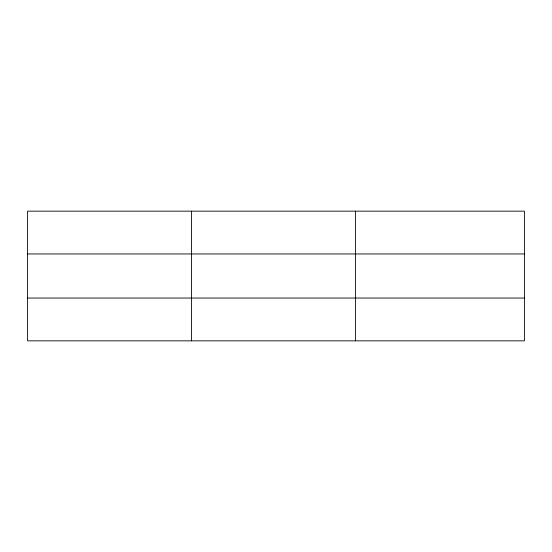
<?xml version="1.0" encoding="UTF-8"?>
<svg xmlns="http://www.w3.org/2000/svg" width="552" height="552" viewBox="0 0 552 552"><rect width="100%" height="100%" fill="white"/><g stroke="black" fill="none" stroke-linecap="round" stroke-linejoin="round"><path stroke-width="0.83" d="M191.544 211.154L191.544 340.846M355.488 211.154L355.488 340.846M524.4 253.954L524.4 211.154L27.6 211.154L27.6 340.846L524.4 340.846L524.4 253.954L27.6 253.954M27.6 298.045L524.4 298.045"/></g></svg>
